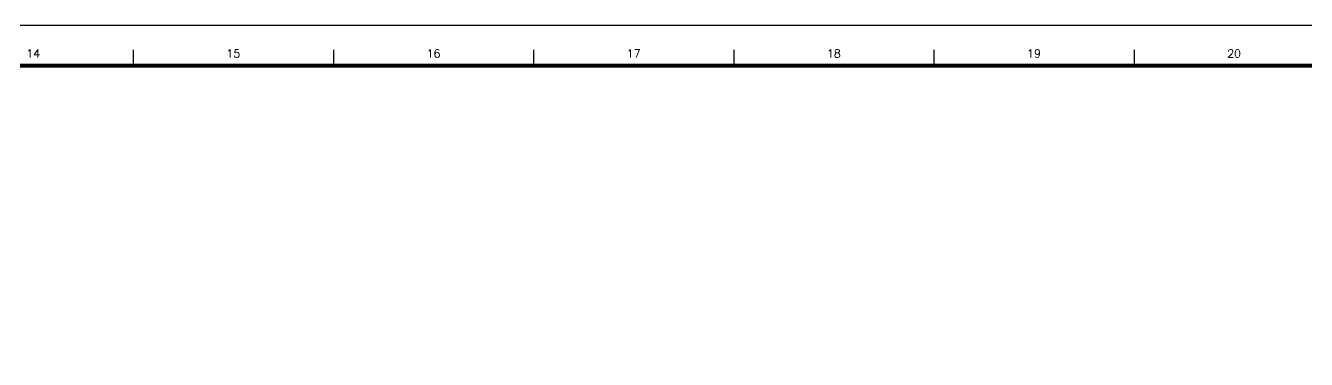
# Model space of a CAD drawing. Header units: inches. Extents: x 0 to 508000, y 0 to 738838.
# Drawn here: x 347109 to 379105, y 274104 to 282438 of the extents above; entities that cross this region are included whole.
import ezdxf
from ezdxf.enums import TextEntityAlignment as Align

# ---------------------------------------------------------------- set-up
doc = ezdxf.new("R2010")
doc.units = ezdxf.units.IN
doc.header["$LTSCALE"] = 1000
doc.header["$MEASUREMENT"] = 0
doc.layers.add('TK', color=7, linetype='Continuous', true_color=0xffffff)
doc.layers.add('ZG-图框层', color=4, linetype='Continuous', true_color=0x00ffff)
doc.styles.add('ISOCP', font='txt.shx', dxfattribs={"height": 0.2, "bigfont": 'gbcbig.shx'})

msp = doc.modelspace()

# ---------------------------------------------------------------- linework, layer by layer
at = {"layer": 'TK', "lineweight": -3}
for p, q in [((349800, 281830), (349800, 281438)), ((354800, 281830), (354800, 281438)), ((359800, 281830), (359800, 281438)), ((364800, 281830), (364800, 281438)), ((369800, 281830), (369800, 281438)), ((374800, 281830), (374800, 281438))]:
    msp.add_line(p, q, dxfattribs=at)
at = {"layer": 'ZG-图框层', "lineweight": -3}
msp.add_lwpolyline([(277300, 282438), (277300, 198338), (411100, 198338), (411100, 282438)], close=True, dxfattribs=at)
at = {"layer": 'ZG-图框层', "lineweight": -3, "const_width": 100}
msp.add_lwpolyline([(279800, 199384), (279800, 281438), (410100, 281438), (410100, 199384)], close=True, dxfattribs=at)

# ---------------------------------------------------------------- texts
at = {"layer": 'TK', "style": 'ISOCP'}
for s, p in [('14', (347300, 281742)), ('15', (352300, 281742)), ('16', (357300, 281742)), ('17', (362300, 281742)), ('18', (367300, 281742)), ('19', (372300, 281742)), ('20', (377300, 281742))]:
    msp.add_text(s, height=200, dxfattribs=at).set_placement(p, align=Align.MIDDLE_CENTER)

doc.saveas('drawing.dxf')
